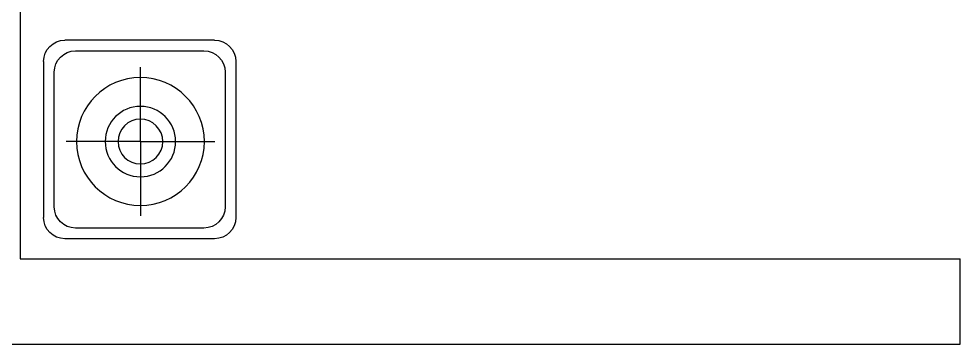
# Model space of a CAD drawing. Header units: millimetres. Extents: x 630 to 33459, y 325 to 36927.
# Drawn here: x 22842 to 25045, y 27495 to 28257 of the extents above; entities that cross this region are included whole.
import ezdxf

# ---------------------------------------------------------------- set-up
doc = ezdxf.new("R2010")
doc.units = ezdxf.units.MM
for name, color, linetype in [('JJ', 8, 'Continuous'), ('PUB_WINDW', 7, 'Continuous'), ('WALL', 255, 'Continuous')]:
    doc.layers.add(name, color=color, linetype=linetype)
doc.styles.add('DIM_FONT', font='SIMPLEX', dxfattribs={"width": 0.8})
doc.styles.get("Standard").update_dxf_attribs({"font": 'arial.ttf'})

# ---------------------------------------------------------------- blocks, each defined once
blk = doc.blocks.new('A$C578550E8')
at = {"layer": 'JJ'}
for p, q in [((399.8, 464.6, -1600), (49.9, 464.6, -1600)), ((374.8, 439.7, -1600), (74.8, 439.7, -1600)), ((0, 49.9, -1600), (0, 414.8, -1600)), ((226.5, 237.3, -1600), (226.5, 411.1, -1600)), ((449.6, 49.9, -1600), (449.6, 414.8, -1600)), ((24.9, 389.8, -1600), (24.9, 74.8, -1600)), ((424.7, 74.8, -1600), (424.7, 389.8, -1600)), ((226.5, 237.3, -1600), (52.7, 237.3, -1600)), ((226.5, 237.3, -1600), (226.5, 63.4, -1600)), ((226.5, 237.3, -1600), (400.3, 237.3, -1600)), ((74.8, 24.9, -1600), (374.8, 24.9, -1600)), ((399.8, 0, -1600), (49.9, 0, -1600))]:
    blk.add_line(p, q, dxfattribs=at)
for radius in [149.6, 82.4, 52.4]:
    blk.add_circle((226.5, 237.3, -1600), radius, dxfattribs=at)
for centre, start, end in [((49.9, 414.8, -1600), 90, 180), ((399.8, 414.8, -1600), 360, 90), ((74.8, 389.8, -1600), 90, 180), ((374.8, 389.8, -1600), 360, 90), ((74.8, 74.8, -1600), 180, 270), ((374.8, 74.8, -1600), 270, 360), ((49.9, 49.9, -1600), 180, 270), ((399.8, 49.9, -1600), 270, 360)]:
    blk.add_arc(centre, 49.9, start, end, dxfattribs=at)
blk = doc.blocks.new('1T4F83聚福元')
at = {"layer": 'WALL'}
for p, q in [((6445.1, 18759.3), (6445.1, 15059.3)), ((6445.1, 15059.3), (8645.1, 15059.3)), ((8645.1, 14859.3), (8645.1, 15059.3)), ((6245.1, 14859.3), (8645.1, 14859.3))]:
    blk.add_line(p, q, dxfattribs=at)
at = {"layer": 'JJ', "xscale": -1, "rotation": 180}
blk.add_blockref('A$C578550E8', (6500.3, 15570.6), dxfattribs=at)
at = {"layer": 'JJ', "oblique": -180, "text_generation_flag": 4, "width": 0.8, "flags": 9}
blk.add_attdef('XSIZE', (12307.9, 14297.8), '', height=0.441, rotation=90, dxfattribs=at)
at = {"layer": 'JJ', "style": 'DIM_FONT', "oblique": -180, "text_generation_flag": 4, "width": 0.8, "flags": 9}
for tag in ['XSIZE', 'YSIZE']:
    blk.add_attdef(tag, (12780.2, 14084.5), '', height=0.441, rotation=90, dxfattribs=at)

msp = doc.modelspace()

# ---------------------------------------------------------------- block references
at = {"layer": 'PUB_WINDW'}
msp.add_blockref('1T4F83聚福元', (16399.4, 12636.2), dxfattribs=at)

doc.saveas('drawing.dxf')
